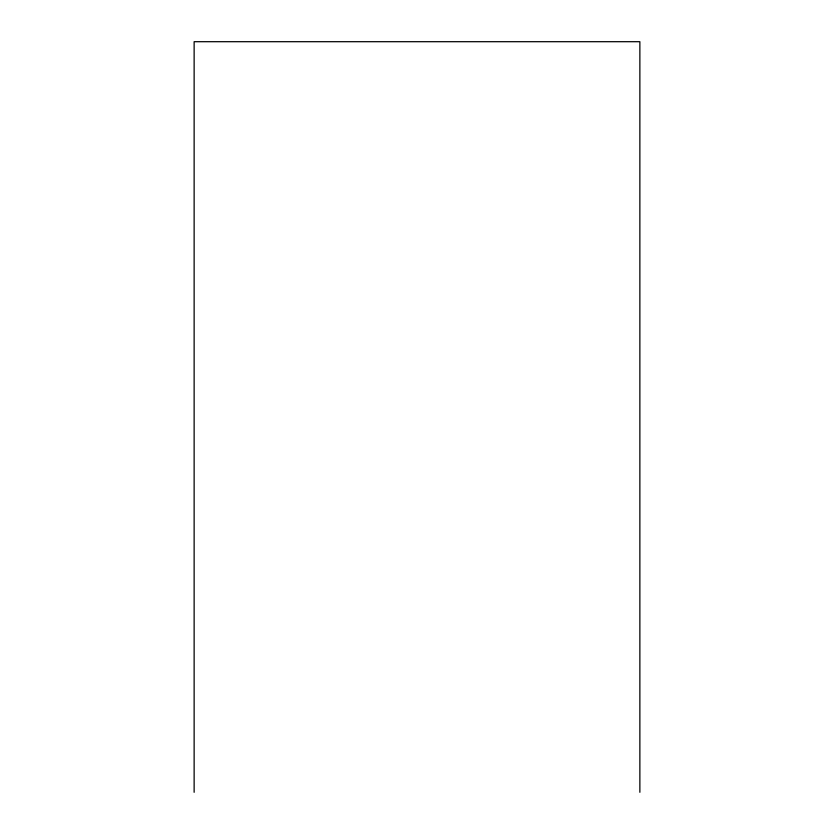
<?xml version="1.0" encoding="UTF-8"?>
<svg xmlns="http://www.w3.org/2000/svg" width="834" height="834" viewBox="0 0 834 834"><rect width="100%" height="100%" fill="white"/><g stroke="black" fill="none" stroke-linecap="round" stroke-linejoin="round"><path stroke-width="1.25" d="M639.866 792.3L639.866 41.7L194.134 41.7L194.134 792.3"/></g></svg>
